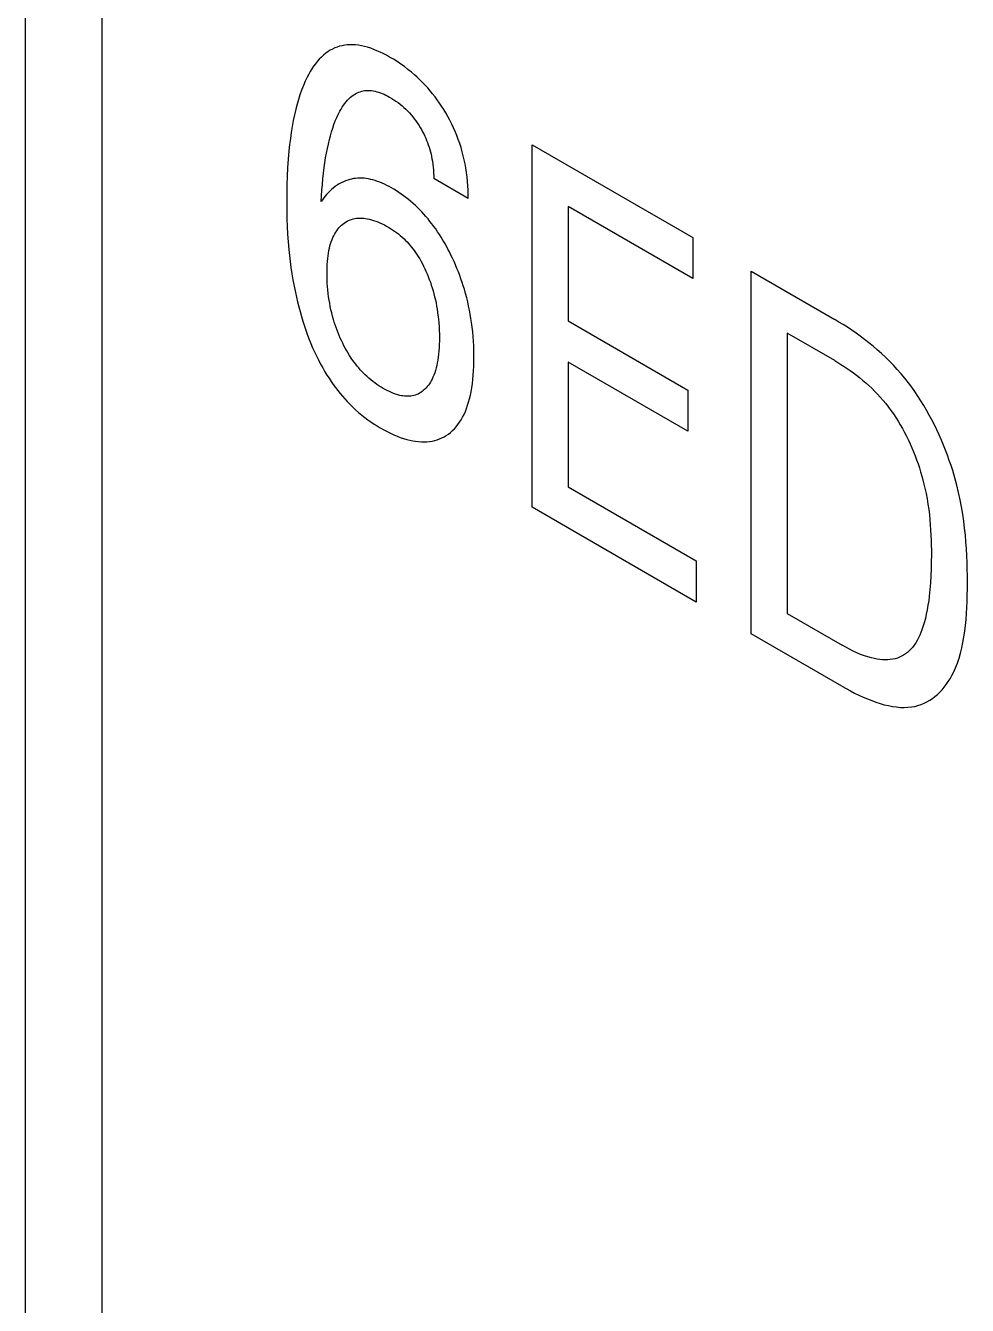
# Model space of a CAD drawing. Extents: x 0 to 420, y 0 to 297.
# Drawn here: x 165.199 to 168.806, y 154.19 to 159.09 of the extents above; entities that cross this region are included whole.
import ezdxf

# ---------------------------------------------------------------- set-up
doc = ezdxf.new("R2010")
doc.units = 0
doc.header["$LTSCALE"] = 23.1
doc.layers.add('40000_ISO', color=7, linetype='CONTINUOUS')

msp = doc.modelspace()

# ---------------------------------------------------------------- linework, layer by layer
at = {"layer": '40000_ISO', "color": 7, "linetype": 'CONTINUOUS'}
for p, q in [((165.1991, 152.481), (165.1991, 187.5906)), ((165.492, 152.0727), (165.492, 187.1823)), ((166.366, 158.9954), (166.3577, 158.9904)), ((166.3745, 159), (166.366, 158.9954)), ((166.3833, 159.004), (166.3745, 159)), ((166.3924, 159.0075), (166.3833, 159.004)), ((166.4018, 159.0105), (166.3924, 159.0075)), ((166.4114, 159.0129), (166.4018, 159.0105)), ((166.4212, 159.0147), (166.4114, 159.0129)), ((166.4313, 159.0159), (166.4212, 159.0147)), ((166.4417, 159.0165), (166.4313, 159.0159)), ((166.4522, 159.0165), (166.4417, 159.0165)), ((166.4629, 159.0159), (166.4522, 159.0165)), ((166.4742, 159.0146), (166.4629, 159.0159)), ((166.4856, 159.0126), (166.4742, 159.0146)), ((166.4972, 159.0099), (166.4856, 159.0126)), ((166.509, 159.0067), (166.4972, 159.0099)), ((166.5208, 159.0029), (166.509, 159.0067)), ((166.5328, 158.9985), (166.5208, 159.0029)), ((166.5449, 158.9936), (166.5328, 158.9985)), ((166.557, 158.9882), (166.5449, 158.9936)), ((166.3091, 158.9438), (166.3023, 158.9344)), ((166.3163, 158.9529), (166.3091, 158.9438)), ((166.3239, 158.9614), (166.3163, 158.9529)), ((166.3318, 158.9695), (166.3239, 158.9614)), ((166.34, 158.9771), (166.3318, 158.9695)), ((166.3487, 158.984), (166.34, 158.9771)), ((166.3577, 158.9904), (166.3487, 158.984)), ((166.5691, 158.9824), (166.557, 158.9882)), ((166.5813, 158.976), (166.5691, 158.9824)), ((166.5934, 158.9693), (166.5813, 158.976)), ((166.6076, 158.961), (166.5934, 158.9693)), ((166.6217, 158.9521), (166.6076, 158.961)), ((166.6357, 158.9427), (166.6217, 158.9521)), ((166.6497, 158.9327), (166.6357, 158.9427)), ((166.2835, 158.9037), (166.2778, 158.8928)), ((166.2895, 158.9142), (166.2835, 158.9037)), ((166.2957, 158.9245), (166.2895, 158.9142)), ((166.3023, 158.9344), (166.2957, 158.9245)), ((166.6636, 158.9221), (166.6497, 158.9327)), ((166.6774, 158.9109), (166.6636, 158.9221)), ((166.688, 158.9018), (166.6774, 158.9109)), ((166.6985, 158.8924), (166.688, 158.9018)), ((166.2629, 158.86), (166.2563, 158.8429)), ((166.2701, 158.8767), (166.2629, 158.86)), ((166.2778, 158.8928), (166.2701, 158.8767)), ((166.7089, 158.8826), (166.6985, 158.8924)), ((166.7192, 158.8724), (166.7089, 158.8826)), ((166.7293, 158.8619), (166.7192, 158.8724)), ((166.7392, 158.851), (166.7293, 158.8619)), ((166.749, 158.8397), (166.7392, 158.851)), ((166.2443, 158.8073), (166.239, 158.7888)), ((166.25, 158.8253), (166.2443, 158.8073)), ((166.2563, 158.8429), (166.25, 158.8253)), ((166.4214, 158.7915), (166.4266, 158.798)), ((166.4266, 158.798), (166.4321, 158.8043)), ((166.4321, 158.8043), (166.4379, 158.8101)), ((166.4379, 158.8101), (166.4439, 158.8156)), ((166.4439, 158.8156), (166.4487, 158.8194)), ((166.4487, 158.8194), (166.4536, 158.823)), ((166.4536, 158.823), (166.4586, 158.8263)), ((166.4586, 158.8263), (166.4639, 158.8293)), ((166.4639, 158.8293), (166.4692, 158.8321)), ((166.4692, 158.8321), (166.4748, 158.8345)), ((166.4748, 158.8345), (166.4805, 158.8366)), ((166.4805, 158.8366), (166.4864, 158.8384)), ((166.4864, 158.8384), (166.4924, 158.8397)), ((166.4924, 158.8397), (166.4986, 158.8408)), ((166.4986, 158.8408), (166.5049, 158.8414)), ((166.5049, 158.8414), (166.5114, 158.8415)), ((166.5114, 158.8415), (166.5178, 158.8413)), ((166.5178, 158.8413), (166.5243, 158.8407)), ((166.5243, 158.8407), (166.5309, 158.8397)), ((166.5309, 158.8397), (166.5376, 158.8384)), ((166.5376, 158.8384), (166.5444, 158.8367)), ((166.5444, 158.8367), (166.5513, 158.8346)), ((166.5513, 158.8346), (166.5582, 158.8322)), ((166.5582, 158.8322), (166.5652, 158.8296)), ((166.5652, 158.8296), (166.5722, 158.8266)), ((166.5722, 158.8266), (166.5793, 158.8233)), ((166.5793, 158.8233), (166.5864, 158.8197)), ((166.5864, 158.8197), (166.5934, 158.8158)), ((166.5934, 158.8158), (166.6015, 158.8111)), ((166.6015, 158.8111), (166.6095, 158.806)), ((166.6095, 158.806), (166.6176, 158.8006)), ((166.6176, 158.8006), (166.6255, 158.7948)), ((166.7581, 158.8286), (166.749, 158.8397)), ((166.7671, 158.8171), (166.7581, 158.8286)), ((166.7758, 158.8053), (166.7671, 158.8171)), ((166.7843, 158.7933), (166.7758, 158.8053)), ((166.229, 158.7483), (166.2244, 158.7261)), ((166.2341, 158.77), (166.229, 158.7483)), ((166.239, 158.7888), (166.2341, 158.77)), ((166.3909, 158.738), (166.3947, 158.7463)), ((166.3947, 158.7463), (166.3986, 158.7544)), ((166.3986, 158.7544), (166.4027, 158.7623)), ((166.4027, 158.7623), (166.4071, 158.77)), ((166.4071, 158.77), (166.4116, 158.7774)), ((166.4116, 158.7774), (166.4164, 158.7846)), ((166.4164, 158.7846), (166.4214, 158.7915)), ((166.6255, 158.7948), (166.6334, 158.7887)), ((166.6334, 158.7887), (166.6413, 158.7822)), ((166.6413, 158.7822), (166.6483, 158.776)), ((166.6483, 158.776), (166.6553, 158.7696)), ((166.6553, 158.7696), (166.6621, 158.7628)), ((166.6621, 158.7628), (166.6689, 158.7557)), ((166.6689, 158.7557), (166.6754, 158.7484)), ((166.6754, 158.7484), (166.6818, 158.7408)), ((166.7925, 158.7811), (166.7843, 158.7933)), ((166.8004, 158.7686), (166.7925, 158.7811)), ((166.8081, 158.7558), (166.8004, 158.7686)), ((166.8162, 158.7417), (166.8081, 158.7558)), ((166.2203, 158.7035), (166.2166, 158.6806)), ((166.2244, 158.7261), (166.2203, 158.7035)), ((166.3708, 158.6829), (166.3753, 158.6972)), ((166.3753, 158.6972), (166.3801, 158.7111)), ((166.3801, 158.7111), (166.3853, 158.7247)), ((166.3853, 158.7247), (166.3909, 158.738)), ((166.6818, 158.7408), (166.6879, 158.7331)), ((166.6879, 158.7331), (166.6937, 158.7252)), ((166.6937, 158.7252), (166.6994, 158.717)), ((166.6994, 158.717), (166.7049, 158.7087)), ((166.7049, 158.7087), (166.7101, 158.7002)), ((166.7101, 158.7002), (166.7151, 158.6915)), ((166.8238, 158.7275), (166.8162, 158.7417)), ((166.8311, 158.713), (166.8238, 158.7275)), ((166.838, 158.6985), (166.8311, 158.713)), ((166.8445, 158.6838), (166.838, 158.6985)), ((166.2133, 158.6574), (166.2104, 158.6339)), ((166.2166, 158.6806), (166.2133, 158.6574)), ((166.3586, 158.6363), (166.3627, 158.6535)), ((166.3627, 158.6535), (166.3666, 158.6683)), ((166.3666, 158.6683), (166.3708, 158.6829)), ((166.7151, 158.6915), (166.7195, 158.6834)), ((166.7195, 158.6834), (166.7237, 158.6753)), ((166.7237, 158.6753), (166.7277, 158.667)), ((166.7277, 158.667), (166.7314, 158.6587)), ((166.7314, 158.6587), (166.735, 158.6504)), ((166.735, 158.6504), (166.7383, 158.642)), ((166.8506, 158.6691), (166.8445, 158.6838)), ((166.8562, 158.6543), (166.8506, 158.6691)), ((166.8617, 158.6385), (166.8562, 158.6543)), ((166.2079, 158.6101), (166.205, 158.5781)), ((166.2104, 158.6339), (166.2079, 158.6101)), ((166.3483, 158.583), (166.3514, 158.601)), ((166.3514, 158.601), (166.3548, 158.6188)), ((166.3548, 158.6188), (166.3586, 158.6363)), ((166.7383, 158.642), (166.7413, 158.6336)), ((166.7413, 158.6336), (166.7444, 158.6246)), ((166.7444, 158.6246), (166.7471, 158.6156)), ((166.7471, 158.6156), (166.7496, 158.6066)), ((166.7496, 158.6066), (166.7518, 158.5977)), ((166.8668, 158.6228), (166.8617, 158.6385)), ((166.8713, 158.607), (166.8668, 158.6228)), ((166.8754, 158.5914), (166.8713, 158.607)), ((167.1387, 157.2458), (167.1387, 158.6338)), ((167.1387, 158.6338), (167.7542, 158.2785)), ((166.205, 158.5781), (166.2028, 158.5458)), ((166.3429, 158.5462), (166.3454, 158.5647)), ((166.3454, 158.5647), (166.3483, 158.583)), ((166.7518, 158.5977), (166.7538, 158.5887)), ((166.7538, 158.5887), (166.7555, 158.5799)), ((166.7555, 158.5799), (166.7571, 158.5711)), ((166.7571, 158.5711), (166.7588, 158.5595)), ((166.7588, 158.5595), (166.7601, 158.548)), ((166.8791, 158.5758), (166.8754, 158.5914)), ((166.8823, 158.5602), (166.8791, 158.5758)), ((166.8851, 158.5448), (166.8823, 158.5602)), ((166.2011, 158.513), (166.1999, 158.48)), ((166.2028, 158.5458), (166.2011, 158.513)), ((166.336, 158.4819), (166.338, 158.5036)), ((166.338, 158.5036), (166.3403, 158.525)), ((166.3403, 158.525), (166.3429, 158.5462)), ((166.4479, 158.5024), (166.4405, 158.5006)), ((166.4555, 158.5038), (166.4479, 158.5024)), ((166.4632, 158.5048), (166.4555, 158.5038)), ((166.471, 158.5054), (166.4632, 158.5048)), ((166.479, 158.5057), (166.471, 158.5054)), ((166.4871, 158.5056), (166.479, 158.5057)), ((166.4954, 158.5051), (166.4871, 158.5056)), ((166.5038, 158.5041), (166.4954, 158.5051)), ((166.5122, 158.5028), (166.5038, 158.5041)), ((166.5208, 158.501), (166.5122, 158.5028)), ((166.5294, 158.4988), (166.5208, 158.501)), ((166.7601, 158.548), (166.7611, 158.5367)), ((166.7611, 158.5367), (166.7618, 158.5255)), ((166.7618, 158.5255), (166.7622, 158.5146)), ((166.7622, 158.5146), (166.7623, 158.5039)), ((166.8947, 158.4275), (166.7623, 158.5039)), ((166.8878, 158.5274), (166.8851, 158.5448)), ((166.89, 158.5101), (166.8878, 158.5274)), ((166.8918, 158.4931), (166.89, 158.5101)), ((166.1999, 158.48), (166.1993, 158.4466)), ((166.3328, 158.4382), (166.3343, 158.4601)), ((166.3343, 158.4601), (166.336, 158.4819)), ((166.3637, 158.4556), (166.3515, 158.4431)), ((166.3705, 158.4619), (166.3637, 158.4556)), ((166.3775, 158.4678), (166.3705, 158.4619)), ((166.3848, 158.4734), (166.3775, 158.4678)), ((166.3923, 158.4786), (166.3848, 158.4734)), ((166.4, 158.4835), (166.3923, 158.4786)), ((166.4079, 158.4879), (166.4, 158.4835)), ((166.4161, 158.4919), (166.4079, 158.4879)), ((166.4246, 158.4955), (166.4161, 158.4919)), ((166.4333, 158.4985), (166.4246, 158.4955)), ((166.4405, 158.5006), (166.4333, 158.4985)), ((166.5381, 158.4963), (166.5294, 158.4988)), ((166.5469, 158.4933), (166.5381, 158.4963)), ((166.5558, 158.49), (166.5469, 158.4933)), ((166.5647, 158.4863), (166.5558, 158.49)), ((166.5736, 158.4823), (166.5647, 158.4863)), ((166.5826, 158.478), (166.5736, 158.4823)), ((166.5916, 158.4733), (166.5826, 158.478)), ((166.6006, 158.4684), (166.5916, 158.4733)), ((166.6099, 158.463), (166.6006, 158.4684)), ((166.6192, 158.4573), (166.6099, 158.463)), ((166.6284, 158.4513), (166.6192, 158.4573)), ((166.8931, 158.4763), (166.8918, 158.4931)), ((166.894, 158.4597), (166.8931, 158.4763)), ((166.8946, 158.4434), (166.894, 158.4597)), ((166.1993, 158.4466), (166.1991, 158.4129)), ((166.1991, 158.4129), (166.1995, 158.3776)), ((166.3315, 158.4162), (166.3328, 158.4382)), ((166.336, 158.4232), (166.3315, 158.4162)), ((166.3408, 158.4299), (166.336, 158.4232)), ((166.3515, 158.4431), (166.3408, 158.4299)), ((166.6376, 158.445), (166.6284, 158.4513)), ((166.6468, 158.4383), (166.6376, 158.445)), ((166.656, 158.4314), (166.6468, 158.4383)), ((166.6651, 158.4242), (166.656, 158.4314)), ((166.6742, 158.4167), (166.6651, 158.4242)), ((166.6831, 158.4089), (166.6742, 158.4167)), ((166.692, 158.4007), (166.6831, 158.4089)), ((166.8947, 158.4275), (166.8946, 158.4434)), ((166.1995, 158.3776), (166.2002, 158.349)), ((166.7003, 158.3928), (166.692, 158.4007)), ((166.7085, 158.3847), (166.7003, 158.3928)), ((166.7166, 158.3763), (166.7085, 158.3847)), ((166.7246, 158.3676), (166.7166, 158.3763)), ((166.7325, 158.3587), (166.7246, 158.3676)), ((166.7403, 158.3496), (166.7325, 158.3587)), ((167.2769, 158.3967), (167.2769, 157.9589)), ((167.7542, 158.1211), (167.2769, 158.3967)), ((166.2002, 158.349), (166.2013, 158.3203)), ((166.2013, 158.3203), (166.2028, 158.2914)), ((166.3906, 158.3046), (166.3949, 158.3103)), ((166.3949, 158.3103), (166.3993, 158.3157)), ((166.3993, 158.3157), (166.404, 158.3207)), ((166.404, 158.3207), (166.409, 158.3255)), ((166.409, 158.3255), (166.4141, 158.3298)), ((166.4141, 158.3298), (166.4195, 158.3339)), ((166.4195, 158.3339), (166.4248, 158.3373)), ((166.4248, 158.3373), (166.4303, 158.3405)), ((166.4303, 158.3405), (166.4359, 158.3433)), ((166.4359, 158.3433), (166.4417, 158.3458)), ((166.4417, 158.3458), (166.4477, 158.3479)), ((166.4477, 158.3479), (166.4539, 158.3496)), ((166.4539, 158.3496), (166.4603, 158.351)), ((166.4603, 158.351), (166.4668, 158.352)), ((166.4668, 158.352), (166.4734, 158.3526)), ((166.4734, 158.3526), (166.4803, 158.3528)), ((166.4803, 158.3528), (166.4872, 158.3526)), ((166.4872, 158.3526), (166.4943, 158.352)), ((166.4943, 158.352), (166.5015, 158.3511)), ((166.5015, 158.3511), (166.5087, 158.3499)), ((166.5087, 158.3499), (166.5161, 158.3483)), ((166.5161, 158.3483), (166.5235, 158.3464)), ((166.5235, 158.3464), (166.5317, 158.344)), ((166.5317, 158.344), (166.5399, 158.3412)), ((166.5399, 158.3412), (166.5481, 158.338)), ((166.5481, 158.338), (166.5564, 158.3345)), ((166.5564, 158.3345), (166.5647, 158.3307)), ((166.5647, 158.3307), (166.5731, 158.3265)), ((166.5731, 158.3265), (166.5815, 158.322)), ((166.5815, 158.322), (166.5898, 158.3172)), ((166.5898, 158.3172), (166.5973, 158.3127)), ((166.5973, 158.3127), (166.6047, 158.3079)), ((166.6047, 158.3079), (166.6122, 158.3028)), ((166.7479, 158.3403), (166.7403, 158.3496)), ((166.7553, 158.3308), (166.7479, 158.3403)), ((166.7626, 158.3211), (166.7553, 158.3308)), ((166.7698, 158.3112), (166.7626, 158.3211)), ((166.7771, 158.3007), (166.7698, 158.3112)), ((166.2028, 158.2914), (166.2048, 158.2622)), ((166.2048, 158.2622), (166.2074, 158.2327)), ((166.3673, 158.2544), (166.3699, 158.2625)), ((166.3699, 158.2625), (166.3727, 158.2704)), ((166.3727, 158.2704), (166.3759, 158.278)), ((166.3759, 158.278), (166.3793, 158.2853)), ((166.3793, 158.2853), (166.383, 158.2924)), ((166.383, 158.2924), (166.3867, 158.2986)), ((166.3867, 158.2986), (166.3906, 158.3046)), ((166.6122, 158.3028), (166.6195, 158.2975)), ((166.6195, 158.2975), (166.6269, 158.2919)), ((166.6269, 158.2919), (166.6342, 158.2859)), ((166.6342, 158.2859), (166.6413, 158.2797)), ((166.6413, 158.2797), (166.6485, 158.2731)), ((166.6485, 158.2731), (166.6543, 158.2673)), ((166.6543, 158.2673), (166.6601, 158.2613)), ((166.6601, 158.2613), (166.6658, 158.2551)), ((166.7842, 158.29), (166.7771, 158.3007)), ((166.791, 158.2792), (166.7842, 158.29)), ((166.7977, 158.2682), (166.791, 158.2792)), ((166.8042, 158.257), (166.7977, 158.2682)), ((166.8106, 158.2458), (166.8042, 158.257)), ((167.7542, 158.2785), (167.7542, 158.1211)), ((166.2074, 158.2327), (166.2097, 158.2097)), ((166.2097, 158.2097), (166.2125, 158.1865)), ((166.3564, 158.1977), (166.3577, 158.2082)), ((166.3577, 158.2082), (166.3592, 158.2185)), ((166.3592, 158.2185), (166.361, 158.2286)), ((166.361, 158.2286), (166.3629, 158.2374)), ((166.3629, 158.2374), (166.3649, 158.246)), ((166.3649, 158.246), (166.3673, 158.2544)), ((166.6658, 158.2551), (166.6713, 158.2487)), ((166.6713, 158.2487), (166.6768, 158.2421)), ((166.6768, 158.2421), (166.6822, 158.2353)), ((166.6822, 158.2353), (166.6874, 158.2284)), ((166.6874, 158.2284), (166.6924, 158.2213)), ((166.6924, 158.2213), (166.6974, 158.214)), ((166.6974, 158.214), (166.703, 158.2052)), ((166.8167, 158.2344), (166.8106, 158.2458)), ((166.8226, 158.223), (166.8167, 158.2344)), ((166.8283, 158.2115), (166.8226, 158.223)), ((166.8339, 158.1999), (166.8283, 158.2115)), ((166.2125, 158.1865), (166.2156, 158.1632)), ((166.2156, 158.1632), (166.2191, 158.1398)), ((166.3538, 158.1539), (166.3541, 158.1651)), ((166.3541, 158.1651), (166.3547, 158.1761)), ((166.3547, 158.1761), (166.3554, 158.187)), ((166.3554, 158.187), (166.3564, 158.1977)), ((166.703, 158.2052), (166.7085, 158.1962)), ((166.7085, 158.1962), (166.7137, 158.1871)), ((166.7137, 158.1871), (166.7187, 158.1778)), ((166.7187, 158.1778), (166.7235, 158.1685)), ((166.7235, 158.1685), (166.728, 158.1591)), ((166.728, 158.1591), (166.7324, 158.1496)), ((166.8399, 158.1867), (166.8339, 158.1999)), ((166.8458, 158.1735), (166.8399, 158.1867)), ((166.8513, 158.1602), (166.8458, 158.1735)), ((166.8567, 158.1469), (166.8513, 158.1602)), ((166.2191, 158.1398), (166.223, 158.1162)), ((166.223, 158.1162), (166.2274, 158.0924)), ((166.3537, 158.1427), (166.3538, 158.1539)), ((166.3538, 158.13), (166.3537, 158.1427)), ((166.3541, 158.1171), (166.3538, 158.13)), ((166.3547, 158.1041), (166.3541, 158.1171)), ((166.7324, 158.1496), (166.7366, 158.14)), ((166.7366, 158.14), (166.7411, 158.1291)), ((166.7411, 158.1291), (166.7453, 158.1181)), ((166.7453, 158.1181), (166.7493, 158.1072)), ((166.8618, 158.1335), (166.8567, 158.1469)), ((166.8666, 158.1202), (166.8618, 158.1335)), ((166.8712, 158.1068), (166.8666, 158.1202)), ((167.9782, 156.7611), (167.9782, 158.1492)), ((167.9782, 158.1492), (168.2981, 157.9645)), ((166.2274, 158.0924), (166.2322, 158.0685)), ((166.2322, 158.0685), (166.2362, 158.0502)), ((166.3555, 158.091), (166.3547, 158.1041)), ((166.3567, 158.0778), (166.3555, 158.091)), ((166.3581, 158.0644), (166.3567, 158.0778)), ((166.3598, 158.0509), (166.3581, 158.0644)), ((166.7493, 158.1072), (166.753, 158.0962)), ((166.753, 158.0962), (166.7565, 158.0853)), ((166.7565, 158.0853), (166.7598, 158.0743)), ((166.7598, 158.0743), (166.7628, 158.0634)), ((166.7628, 158.0634), (166.7658, 158.0516)), ((166.8755, 158.0935), (166.8712, 158.1068)), ((166.8796, 158.0802), (166.8755, 158.0935)), ((166.8842, 158.0641), (166.8796, 158.0802)), ((166.8885, 158.0481), (166.8842, 158.0641)), ((166.2362, 158.0502), (166.2405, 158.0318)), ((166.2405, 158.0318), (166.2452, 158.0134)), ((166.2452, 158.0134), (166.2501, 157.9949)), ((166.3616, 158.0388), (166.3598, 158.0509)), ((166.3637, 158.0266), (166.3616, 158.0388)), ((166.366, 158.0144), (166.3637, 158.0266)), ((166.3686, 158.002), (166.366, 158.0144)), ((166.7658, 158.0516), (166.7686, 158.0397)), ((166.7686, 158.0397), (166.771, 158.0279)), ((166.771, 158.0279), (166.7733, 158.0162)), ((166.7733, 158.0162), (166.7753, 158.0046)), ((166.8924, 158.0321), (166.8885, 158.0481)), ((166.8959, 158.0162), (166.8924, 158.0321)), ((166.8992, 158.0004), (166.8959, 158.0162)), ((166.2501, 157.9949), (166.2554, 157.9763)), ((166.2554, 157.9763), (166.2611, 157.9577)), ((166.3715, 157.9896), (166.3686, 158.002)), ((166.3747, 157.9771), (166.3715, 157.9896)), ((166.3782, 157.9646), (166.3747, 157.9771)), ((166.3813, 157.9544), (166.3782, 157.9646)), ((166.7753, 158.0046), (166.777, 157.993)), ((166.777, 157.993), (166.7785, 157.9816)), ((166.7785, 157.9816), (166.7802, 157.9666)), ((166.7802, 157.9666), (166.7816, 157.9519)), ((166.9021, 157.9847), (166.8992, 158.0004)), ((166.9047, 157.969), (166.9021, 157.9847)), ((166.907, 157.9535), (166.9047, 157.969)), ((168.3143, 157.955), (168.2981, 157.9645)), ((166.2611, 157.9577), (166.2671, 157.9391)), ((166.2671, 157.9391), (166.2735, 157.9204)), ((166.2735, 157.9204), (166.2793, 157.9044)), ((166.3845, 157.9443), (166.3813, 157.9544)), ((166.388, 157.9341), (166.3845, 157.9443)), ((166.3918, 157.924), (166.388, 157.9341)), ((166.3957, 157.9139), (166.3918, 157.924)), ((166.3998, 157.9037), (166.3957, 157.9139)), ((166.7816, 157.9519), (166.7826, 157.9373)), ((166.7826, 157.9373), (166.7833, 157.9228)), ((166.7833, 157.9228), (166.7837, 157.9085)), ((166.9094, 157.9352), (166.907, 157.9535)), ((166.9114, 157.917), (166.9094, 157.9352)), ((166.9131, 157.899), (166.9114, 157.917)), ((167.2769, 157.9589), (167.7356, 157.6941)), ((168.3305, 157.945), (168.3143, 157.955)), ((168.3469, 157.9346), (168.3305, 157.945)), ((168.3633, 157.9237), (168.3469, 157.9346)), ((168.3796, 157.9124), (168.3633, 157.9237)), ((166.2793, 157.9044), (166.2854, 157.8885)), ((166.2854, 157.8885), (166.2918, 157.8726)), ((166.2918, 157.8726), (166.2985, 157.8567)), ((166.4042, 157.8937), (166.3998, 157.9037)), ((166.4088, 157.8836), (166.4042, 157.8937)), ((166.4135, 157.8738), (166.4088, 157.8836)), ((166.4184, 157.8641), (166.4135, 157.8738)), ((166.4235, 157.8545), (166.4184, 157.8641)), ((166.7833, 157.869), (166.7827, 157.8566)), ((166.7837, 157.8816), (166.7833, 157.869)), ((166.7837, 157.9085), (166.7838, 157.8944)), ((166.7838, 157.8944), (166.7837, 157.8816)), ((166.9143, 157.8811), (166.9131, 157.899)), ((166.9152, 157.8634), (166.9143, 157.8811)), ((168.1163, 157.9121), (168.1163, 156.8388)), ((168.2981, 157.8071), (168.1163, 157.9121)), ((168.396, 157.9006), (168.3796, 157.9124)), ((168.4123, 157.8884), (168.396, 157.9006)), ((168.4285, 157.8757), (168.4123, 157.8884)), ((168.4447, 157.8625), (168.4285, 157.8757)), ((166.2985, 157.8567), (166.3055, 157.8409)), ((166.3055, 157.8409), (166.3129, 157.8253)), ((166.3129, 157.8253), (166.3206, 157.8097)), ((166.4289, 157.8449), (166.4235, 157.8545)), ((166.4344, 157.8355), (166.4289, 157.8449)), ((166.4402, 157.8262), (166.4344, 157.8355)), ((166.4461, 157.8171), (166.4402, 157.8262)), ((166.4523, 157.8082), (166.4461, 157.8171)), ((166.7794, 157.8204), (166.7777, 157.8087)), ((166.7808, 157.8322), (166.7794, 157.8204)), ((166.7819, 157.8443), (166.7808, 157.8322)), ((166.7827, 157.8566), (166.7819, 157.8443)), ((166.9158, 157.8459), (166.9152, 157.8634)), ((166.9162, 157.8199), (166.9158, 157.8459)), ((166.916, 157.8026), (166.9162, 157.8199)), ((168.4607, 157.8489), (168.4447, 157.8625)), ((168.4765, 157.8348), (168.4607, 157.8489)), ((168.4921, 157.8201), (168.4765, 157.8348)), ((168.5075, 157.8051), (168.4921, 157.8201)), ((166.3206, 157.8097), (166.3286, 157.7942)), ((166.3286, 157.7942), (166.337, 157.779)), ((166.337, 157.779), (166.3458, 157.7639)), ((166.4577, 157.8008), (166.4523, 157.8082)), ((166.4633, 157.7934), (166.4577, 157.8008)), ((166.469, 157.7863), (166.4633, 157.7934)), ((166.4748, 157.7793), (166.469, 157.7863)), ((166.4808, 157.7725), (166.4748, 157.7793)), ((166.4868, 157.7659), (166.4808, 157.7725)), ((166.7689, 157.7697), (166.766, 157.7606)), ((166.7715, 157.7791), (166.7689, 157.7697)), ((166.7738, 157.7887), (166.7715, 157.7791)), ((166.7759, 157.7986), (166.7738, 157.7887)), ((166.7777, 157.8087), (166.7759, 157.7986)), ((166.9137, 157.752), (166.9148, 157.7686)), ((166.9148, 157.7686), (166.9156, 157.7855)), ((166.9156, 157.7855), (166.916, 157.8026)), ((167.2769, 157.8015), (167.2769, 157.3234)), ((167.7356, 157.5367), (167.2769, 157.8015)), ((168.2981, 157.8071), (168.3099, 157.8002)), ((168.3099, 157.8002), (168.3217, 157.7929)), ((168.3217, 157.7929), (168.3337, 157.7852)), ((168.3337, 157.7852), (168.3456, 157.7773)), ((168.3456, 157.7773), (168.3575, 157.769)), ((168.3575, 157.769), (168.3695, 157.7604)), ((168.5227, 157.7895), (168.5075, 157.8051)), ((168.5376, 157.7734), (168.5227, 157.7895)), ((168.5522, 157.7568), (168.5376, 157.7734)), ((166.3458, 157.7639), (166.3534, 157.7516)), ((166.3534, 157.7516), (166.3612, 157.7394)), ((166.3612, 157.7394), (166.3692, 157.7274)), ((166.3692, 157.7274), (166.3775, 157.7156)), ((166.493, 157.7595), (166.4868, 157.7659)), ((166.4992, 157.7533), (166.493, 157.7595)), ((166.5055, 157.7473), (166.4992, 157.7533)), ((166.5132, 157.7405), (166.5055, 157.7473)), ((166.5209, 157.7339), (166.5132, 157.7405)), ((166.5287, 157.7277), (166.5209, 157.7339)), ((166.5366, 157.7217), (166.5287, 157.7277)), ((166.5445, 157.7161), (166.5366, 157.7217)), ((166.7457, 157.7185), (166.7418, 157.7129)), ((166.7494, 157.7243), (166.7457, 157.7185)), ((166.7529, 157.7304), (166.7494, 157.7243)), ((166.7562, 157.7367), (166.7529, 157.7304)), ((166.7593, 157.7432), (166.7562, 157.7367)), ((166.7628, 157.7517), (166.7593, 157.7432)), ((166.766, 157.7606), (166.7628, 157.7517)), ((166.908, 157.7035), (166.9103, 157.7194)), ((166.9103, 157.7194), (166.9122, 157.7355)), ((166.9122, 157.7355), (166.9137, 157.752)), ((168.3695, 157.7604), (168.3814, 157.7514)), ((168.3814, 157.7514), (168.3932, 157.7421)), ((168.3932, 157.7421), (168.4049, 157.7324)), ((168.4049, 157.7324), (168.4166, 157.7224)), ((168.4166, 157.7224), (168.4281, 157.712)), ((168.5664, 157.7398), (168.5522, 157.7568)), ((168.5803, 157.7222), (168.5664, 157.7398)), ((168.5928, 157.7056), (168.5803, 157.7222)), ((166.3775, 157.7156), (166.3859, 157.7041)), ((166.3859, 157.7041), (166.3946, 157.6927)), ((166.3946, 157.6927), (166.4035, 157.6817)), ((166.4035, 157.6817), (166.4125, 157.6709)), ((166.4125, 157.6709), (166.4217, 157.6604)), ((166.5524, 157.7108), (166.5445, 157.7161)), ((166.5604, 157.7057), (166.5524, 157.7108)), ((166.5684, 157.701), (166.5604, 157.7057)), ((166.5764, 157.6965), (166.5684, 157.701)), ((166.5845, 157.6922), (166.5764, 157.6965)), ((166.5925, 157.6883), (166.5845, 157.6922)), ((166.6005, 157.6847), (166.5925, 157.6883)), ((166.6085, 157.6815), (166.6005, 157.6847)), ((166.6164, 157.6787), (166.6085, 157.6815)), ((166.6242, 157.6762), (166.6164, 157.6787)), ((166.632, 157.6742), (166.6242, 157.6762)), ((166.6383, 157.6729), (166.632, 157.6742)), ((166.6445, 157.6718), (166.6383, 157.6729)), ((166.6507, 157.6711), (166.6445, 157.6718)), ((166.6568, 157.6706), (166.6507, 157.6711)), ((166.6628, 157.6705), (166.6568, 157.6706)), ((166.6686, 157.6707), (166.6628, 157.6705)), ((166.6744, 157.6712), (166.6686, 157.6707)), ((166.68, 157.672), (166.6744, 157.6712)), ((166.6854, 157.6732), (166.68, 157.672)), ((166.6913, 157.6748), (166.6854, 157.6732)), ((166.6969, 157.6769), (166.6913, 157.6748)), ((166.7024, 157.6793), (166.6969, 157.6769)), ((166.7077, 157.6821), (166.7024, 157.6793)), ((166.7128, 157.6852), (166.7077, 157.6821)), ((166.7177, 157.6886), (166.7128, 157.6852)), ((166.7224, 157.6923), (166.7177, 157.6886)), ((166.7287, 157.698), (166.7224, 157.6923)), ((166.7333, 157.7027), (166.7287, 157.698)), ((166.7376, 157.7077), (166.7333, 157.7027)), ((166.7418, 157.7129), (166.7376, 157.7077)), ((166.8995, 157.6614), (166.9026, 157.6745)), ((166.9026, 157.6745), (166.9053, 157.688)), ((166.9053, 157.688), (166.908, 157.7035)), ((167.7356, 157.6941), (167.7356, 157.5367)), ((168.4281, 157.712), (168.4395, 157.7013)), ((168.4395, 157.7013), (168.4507, 157.6902)), ((168.4507, 157.6902), (168.4617, 157.6788)), ((168.4617, 157.6788), (168.4726, 157.667)), ((168.6048, 157.6886), (168.5928, 157.7056)), ((168.6166, 157.6712), (168.6048, 157.6886)), ((168.628, 157.6535), (168.6166, 157.6712)), ((166.4217, 157.6604), (166.431, 157.6502)), ((166.431, 157.6502), (166.4405, 157.6404)), ((166.4405, 157.6404), (166.4518, 157.6293)), ((166.4518, 157.6293), (166.4632, 157.6187)), ((166.8833, 157.6122), (166.8879, 157.6239)), ((166.8879, 157.6239), (166.8922, 157.636)), ((166.8922, 157.636), (166.896, 157.6485)), ((166.896, 157.6485), (166.8995, 157.6614)), ((168.4726, 157.667), (168.4832, 157.6549)), ((168.4832, 157.6549), (168.4935, 157.6424)), ((168.4935, 157.6424), (168.5036, 157.6295)), ((168.5036, 157.6295), (168.5132, 157.6165)), ((168.6391, 157.6355), (168.628, 157.6535)), ((168.6498, 157.6172), (168.6391, 157.6355)), ((166.4632, 157.6187), (166.4747, 157.6086)), ((166.4747, 157.6086), (166.4863, 157.5989)), ((166.4863, 157.5989), (166.4981, 157.5897)), ((166.4981, 157.5897), (166.5099, 157.5809)), ((166.5099, 157.5809), (166.5218, 157.5725)), ((166.5218, 157.5725), (166.5337, 157.5645)), ((166.8551, 157.5625), (166.8614, 157.5712)), ((166.8614, 157.5712), (166.8673, 157.5804)), ((166.8673, 157.5804), (166.8728, 157.5901)), ((166.8728, 157.5901), (166.8782, 157.6009)), ((166.8782, 157.6009), (166.8833, 157.6122)), ((168.5132, 157.6165), (168.5226, 157.6032)), ((168.5226, 157.6032), (168.5316, 157.5896)), ((168.5316, 157.5896), (168.5404, 157.5757)), ((168.5404, 157.5757), (168.5489, 157.5615)), ((168.6602, 157.5987), (168.6498, 157.6172)), ((168.6702, 157.5799), (168.6602, 157.5987)), ((168.6798, 157.5609), (168.6702, 157.5799)), ((166.5337, 157.5645), (166.5457, 157.557)), ((166.5457, 157.557), (166.5576, 157.5498)), ((166.5576, 157.5498), (166.5705, 157.5425)), ((166.5705, 157.5425), (166.5833, 157.5356)), ((166.5833, 157.5356), (166.5961, 157.5293)), ((166.5961, 157.5293), (166.6089, 157.5234)), ((166.6089, 157.5234), (166.6216, 157.5181)), ((166.8105, 157.5206), (166.8185, 157.5261)), ((166.8185, 157.5261), (166.8265, 157.5323)), ((166.8265, 157.5323), (166.8342, 157.5391)), ((166.8342, 157.5391), (166.8416, 157.5464)), ((166.8416, 157.5464), (166.8485, 157.5542)), ((166.8485, 157.5542), (166.8551, 157.5625)), ((168.5489, 157.5615), (168.5571, 157.5472)), ((168.5571, 157.5472), (168.565, 157.5326)), ((168.565, 157.5326), (168.5726, 157.5179)), ((168.6891, 157.5418), (168.6798, 157.5609)), ((168.698, 157.5225), (168.6891, 157.5418)), ((168.7066, 157.5031), (168.698, 157.5225)), ((166.6216, 157.5181), (166.6342, 157.5132)), ((166.6342, 157.5132), (166.6467, 157.509)), ((166.6467, 157.509), (166.6591, 157.5053)), ((166.6591, 157.5053), (166.6705, 157.5024)), ((166.6705, 157.5024), (166.6818, 157.5)), ((166.6818, 157.5), (166.693, 157.4982)), ((166.693, 157.4982), (166.704, 157.4969)), ((166.704, 157.4969), (166.7148, 157.4962)), ((166.7148, 157.4962), (166.7254, 157.496)), ((166.7254, 157.496), (166.7359, 157.4964)), ((166.7359, 157.4964), (166.7461, 157.4974)), ((166.7461, 157.4974), (166.7561, 157.499)), ((166.7561, 157.499), (166.7659, 157.5012)), ((166.7659, 157.5012), (166.7753, 157.504)), ((166.7753, 157.504), (166.7846, 157.5073)), ((166.7846, 157.5073), (166.7935, 157.5112)), ((166.7935, 157.5112), (166.8021, 157.5156)), ((166.8021, 157.5156), (166.8105, 157.5206)), ((168.5726, 157.5179), (168.5799, 157.503)), ((168.5799, 157.503), (168.5868, 157.488)), ((168.5868, 157.488), (168.5935, 157.4728)), ((168.5935, 157.4728), (168.5999, 157.4577)), ((168.7147, 157.4837), (168.7066, 157.5031)), ((168.7225, 157.4642), (168.7147, 157.4837)), ((168.5999, 157.4577), (168.6059, 157.4424)), ((168.6059, 157.4424), (168.6117, 157.4272)), ((168.6117, 157.4272), (168.6171, 157.4119)), ((168.7299, 157.4447), (168.7225, 157.4642)), ((168.7369, 157.4252), (168.7299, 157.4447)), ((168.7435, 157.4057), (168.7369, 157.4252)), ((168.6171, 157.4119), (168.6222, 157.3967)), ((168.6222, 157.3967), (168.6269, 157.3816)), ((168.6269, 157.3816), (168.633, 157.3606)), ((168.7497, 157.3863), (168.7435, 157.4057)), ((168.7581, 157.3581), (168.7497, 157.3863)), ((168.633, 157.3606), (168.6385, 157.3397)), ((168.6385, 157.3397), (168.6435, 157.319)), ((168.7656, 157.33), (168.7581, 157.3581)), ((168.7724, 157.3022), (168.7656, 157.33)), ((167.2769, 157.3234), (167.7671, 157.0404)), ((168.6435, 157.319), (168.6478, 157.2984)), ((168.6478, 157.2984), (168.6517, 157.278)), ((168.6517, 157.278), (168.655, 157.2578)), ((168.7784, 157.2745), (168.7724, 157.3022)), ((167.7671, 156.883), (167.1387, 157.2458)), ((168.655, 157.2578), (168.6579, 157.2377)), ((168.6579, 157.2377), (168.6604, 157.2177)), ((168.7836, 157.2471), (168.7784, 157.2745)), ((168.7882, 157.2199), (168.7836, 157.2471)), ((168.6604, 157.2177), (168.6624, 157.1979)), ((168.6624, 157.1979), (168.6641, 157.1783)), ((168.6641, 157.1783), (168.6654, 157.1587)), ((168.7922, 157.1928), (168.7882, 157.2199)), ((168.7956, 157.166), (168.7922, 157.1928)), ((168.6654, 157.1587), (168.6665, 157.1394)), ((168.6665, 157.1394), (168.6672, 157.1201)), ((168.7984, 157.1393), (168.7956, 157.166)), ((168.8007, 157.1128), (168.7984, 157.1393)), ((168.6672, 157.1201), (168.6677, 157.101)), ((168.6677, 157.101), (168.668, 157.0821)), ((168.668, 157.0821), (168.668, 157.0633)), ((168.8026, 157.0864), (168.8007, 157.1128)), ((168.804, 157.0602), (168.8026, 157.0864)), ((167.7671, 157.0404), (167.7671, 156.883)), ((168.6678, 157.0362), (168.6672, 157.0095)), ((168.668, 157.0633), (168.6678, 157.0362)), ((168.805, 157.0342), (168.804, 157.0602)), ((168.8057, 157.0083), (168.805, 157.0342)), ((168.6662, 156.983), (168.6647, 156.957)), ((168.6672, 157.0095), (168.6662, 156.983)), ((168.8061, 156.9826), (168.8057, 157.0083)), ((168.8062, 156.957), (168.8061, 156.9826)), ((168.6647, 156.957), (168.6626, 156.9313)), ((168.806, 156.9329), (168.8062, 156.957)), ((168.6578, 156.8881), (168.6552, 156.8706)), ((168.66, 156.9059), (168.6578, 156.8881)), ((168.6626, 156.9313), (168.66, 156.9059)), ((168.804, 156.862), (168.805, 156.8854)), ((168.805, 156.8854), (168.8056, 156.9091)), ((168.8056, 156.9091), (168.806, 156.9329)), ((168.1163, 156.8388), (168.326, 156.7177)), ((168.6488, 156.8364), (168.645, 156.8199)), ((168.6522, 156.8534), (168.6488, 156.8364)), ((168.6552, 156.8706), (168.6522, 156.8534)), ((168.8009, 156.816), (168.8026, 156.8388)), ((168.8026, 156.8388), (168.804, 156.862)), ((168.6359, 156.788), (168.6321, 156.7769)), ((168.6407, 156.8037), (168.6359, 156.788)), ((168.645, 156.8199), (168.6407, 156.8037)), ((168.796, 156.7714), (168.7987, 156.7935)), ((168.7987, 156.7935), (168.8009, 156.816)), ((168.3253, 156.5608), (167.9782, 156.7611)), ((168.6188, 156.7455), (168.6136, 156.7358)), ((168.6235, 156.7556), (168.6188, 156.7455)), ((168.628, 156.7661), (168.6235, 156.7556)), ((168.6321, 156.7769), (168.628, 156.7661)), ((168.7891, 156.7285), (168.7928, 156.7497)), ((168.7928, 156.7497), (168.796, 156.7714)), ((168.3403, 156.7097), (168.326, 156.7177)), ((168.3545, 156.7021), (168.3403, 156.7097)), ((168.3688, 156.695), (168.3545, 156.7021)), ((168.3831, 156.6885), (168.3688, 156.695)), ((168.3973, 156.6825), (168.3831, 156.6885)), ((168.5765, 156.6903), (168.5694, 156.6849)), ((168.5833, 156.6962), (168.5765, 156.6903)), ((168.5897, 156.7026), (168.5833, 156.6962)), ((168.5958, 156.7095), (168.5897, 156.7026)), ((168.6021, 156.7178), (168.5958, 156.7095)), ((168.6081, 156.7265), (168.6021, 156.7178)), ((168.6136, 156.7358), (168.6081, 156.7265)), ((168.7798, 156.6877), (168.7847, 156.7078)), ((168.7847, 156.7078), (168.7891, 156.7285)), ((168.4114, 156.6772), (168.3973, 156.6825)), ((168.4254, 156.6726), (168.4114, 156.6772)), ((168.4393, 156.6687), (168.4254, 156.6726)), ((168.4499, 156.6663), (168.4393, 156.6687)), ((168.4605, 156.6643), (168.4499, 156.6663)), ((168.4709, 156.6628), (168.4605, 156.6643)), ((168.4811, 156.6619), (168.4709, 156.6628)), ((168.4912, 156.6615), (168.4811, 156.6619)), ((168.5011, 156.6618), (168.4912, 156.6615)), ((168.5107, 156.6625), (168.5011, 156.6618)), ((168.5201, 156.664), (168.5107, 156.6625)), ((168.5292, 156.666), (168.5201, 156.664)), ((168.5378, 156.6686), (168.5292, 156.666)), ((168.5462, 156.6718), (168.5378, 156.6686)), ((168.5542, 156.6756), (168.5462, 156.6718)), ((168.562, 156.68), (168.5542, 156.6756)), ((168.5694, 156.6849), (168.562, 156.68)), ((168.7606, 156.631), (168.7677, 156.6492)), ((168.7677, 156.6492), (168.7741, 156.6682)), ((168.7741, 156.6682), (168.7798, 156.6877)), ((168.7399, 156.5895), (168.7465, 156.6013)), ((168.7465, 156.6013), (168.7527, 156.6135)), ((168.7527, 156.6135), (168.7606, 156.631)), ((168.3253, 156.5608), (168.3415, 156.5516)), ((168.3415, 156.5516), (168.3578, 156.5428)), ((168.3578, 156.5428), (168.3742, 156.5343)), ((168.7004, 156.5378), (168.7091, 156.5471)), ((168.7091, 156.5471), (168.7174, 156.5569)), ((168.7174, 156.5569), (168.7253, 156.5673)), ((168.7253, 156.5673), (168.7328, 156.5781)), ((168.7328, 156.5781), (168.7399, 156.5895)), ((168.3742, 156.5343), (168.3906, 156.5264)), ((168.3906, 156.5264), (168.407, 156.5189)), ((168.407, 156.5189), (168.4234, 156.5119)), ((168.4234, 156.5119), (168.4397, 156.5055)), ((168.4397, 156.5055), (168.4559, 156.4997)), ((168.4559, 156.4997), (168.472, 156.4945)), ((168.472, 156.4945), (168.4879, 156.49)), ((168.6287, 156.4906), (168.64, 156.4952)), ((168.64, 156.4952), (168.651, 156.5006)), ((168.651, 156.5006), (168.6617, 156.5067)), ((168.6617, 156.5067), (168.6719, 156.5135)), ((168.6719, 156.5135), (168.6818, 156.521)), ((168.6818, 156.521), (168.6913, 156.5291)), ((168.6913, 156.5291), (168.7004, 156.5378)), ((168.4879, 156.49), (168.5037, 156.4863)), ((168.5037, 156.4863), (168.5192, 156.4833)), ((168.5192, 156.4833), (168.5345, 156.4811)), ((168.5345, 156.4811), (168.5495, 156.4798)), ((168.5495, 156.4798), (168.5641, 156.4794)), ((168.5641, 156.4794), (168.5785, 156.4799)), ((168.5785, 156.4799), (168.5924, 156.4814)), ((168.5924, 156.4814), (168.6049, 156.4836)), ((168.6049, 156.4836), (168.6169, 156.4867)), ((168.6169, 156.4867), (168.6287, 156.4906))]:
    msp.add_line(p, q, dxfattribs=at)

doc.saveas('drawing.dxf')
